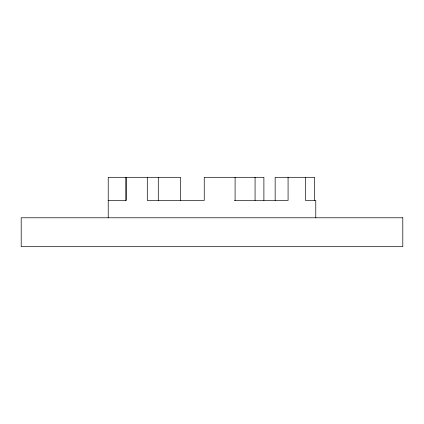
<?xml version="1.0" encoding="UTF-8"?>
<svg xmlns="http://www.w3.org/2000/svg" width="424" height="424" viewBox="0 0 424 424"><rect width="100%" height="100%" fill="white"/><g stroke="black" fill="none" stroke-linecap="round" stroke-linejoin="round"><path stroke-width="0.64" d="M255.073 200.435L255.073 177.312M108.221 200.435L126.251 200.435L126.251 177.312M234.408 200.435L288.076 200.435L288.076 177.312M315.779 217.782L315.779 200.435L305.503 200.435L305.503 177.312M314.624 200.435L314.624 177.312L275.149 177.312L275.155 200.43M263.892 200.435L263.892 177.312L204.246 177.312L204.246 200.435L147.292 200.435L147.292 177.312M235.092 177.312L235.092 200.435M180.529 200.435L180.529 177.312L108.221 177.312L108.221 217.782M158.285 177.312L158.29 200.435M125.849 177.312L125.854 200.435M402.8 217.782L21.2 217.782L21.2 246.689L402.8 246.689L402.8 217.782"/></g></svg>
